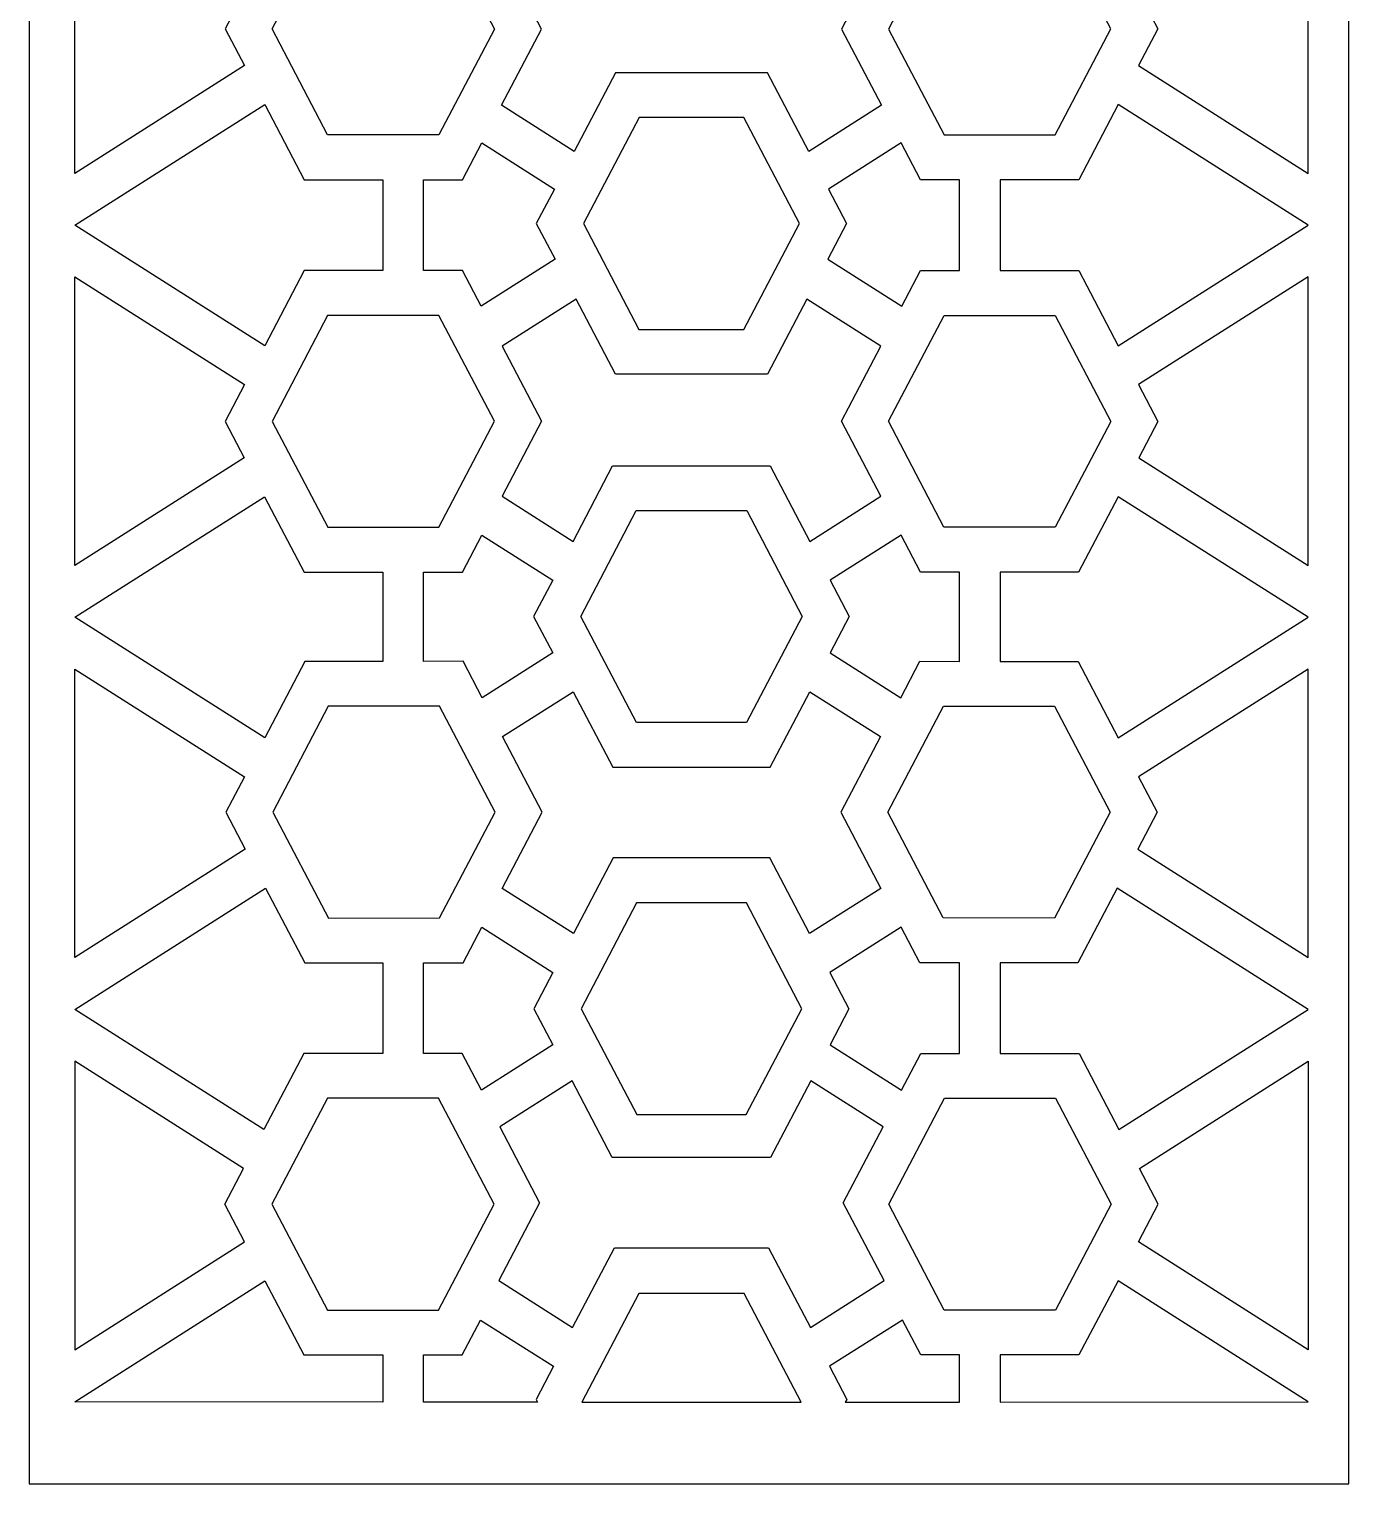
# Model space of a CAD drawing. Header units: centimetres. Extents: x -1.97 to 1.97, y -4.33 to 4.33.
# Drawn here: x -1.966 to 1.966, y -4.331 to 0 of the extents above; entities that cross this region are included whole.
import ezdxf

# ---------------------------------------------------------------- set-up
doc = ezdxf.new("R2010")
doc.units = ezdxf.units.CM
doc.header["$MEASUREMENT"] = 0
doc.layers.add('Layer 1', color=7, linetype='Continuous')

msp = doc.modelspace()

# ---------------------------------------------------------------- linework, layer by layer
at = {"layer": 'Layer 1', "color": 177}
for points, knots in [([(-1.96566, 4.33142), (-1.96566, 4.33142), (1.96565, 4.33143), (1.96565, 4.33143), (1.96565, 4.33143), (1.96565, 4.33143), (1.96565, -4.33143), (1.96565, -4.33143), (1.96565, -4.33143), (1.96565, -4.33143), (-1.96566, -4.33143), (-1.96566, -4.33143), (-1.96566, -4.33143), (-1.96566, -4.33143), (-1.96566, 4.33143), (-1.96566, 4.33143), (-1.96566, 4.33143), (-1.96566, 4.33143), (-1.96566, 4.33142), (-1.96566, 4.33142)], [0, 0, 0, 0, 0.1666667, 0.1666667, 0.1666667, 0.1666667, 0.3333333, 0.3333333, 0.3333333, 0.3333333, 0.5, 0.5, 0.5, 0.5, 0.6666667, 0.6666667, 0.6666667, 0.6666667, 1, 1, 1, 1]), ([(-1.32448, -0.10888), (-1.32448, -0.10888), (-1.38194, 0.00064), (-1.38194, 0.00064), (-1.38194, 0.00064), (-1.38194, 0.00064), (-1.32487, 0.10916), (-1.32487, 0.10916), (-1.32487, 0.10916), (-1.32487, 0.10916), (-1.8296, 0.42954), (-1.8296, 0.42954), (-1.8296, 0.42954), (-1.8296, 0.42954), (-1.8296, -0.42957), (-1.8296, -0.42957), (-1.8296, -0.42957), (-1.8296, -0.42957), (-1.32448, -0.10888), (-1.32448, -0.10888)], [0, 0, 0, 0, 0.1666667, 0.1666667, 0.1666667, 0.1666667, 0.3333333, 0.3333333, 0.3333333, 0.3333333, 0.5, 0.5, 0.5, 0.5, 0.6666667, 0.6666667, 0.6666667, 0.6666667, 1, 1, 1, 1]), ([(1.33917, -0.10888), (1.33917, -0.10888), (1.39661, 0.00064), (1.39661, 0.00064), (1.39661, 0.00064), (1.39661, 0.00064), (1.33955, 0.10916), (1.33955, 0.10916), (1.33955, 0.10916), (1.33955, 0.10916), (1.84425, 0.42954), (1.84425, 0.42954), (1.84425, 0.42954), (1.84425, 0.42954), (1.84425, -0.42957), (1.84425, -0.42957), (1.84425, -0.42957), (1.84425, -0.42957), (1.33917, -0.10888), (1.33917, -0.10888)], [0, 0, 0, 0, 0.1666667, 0.1666667, 0.1666667, 0.1666667, 0.3333333, 0.3333333, 0.3333333, 0.3333333, 0.5, 0.5, 0.5, 0.5, 0.6666667, 0.6666667, 0.6666667, 0.6666667, 1, 1, 1, 1]), ([(0.00735, 0.13267), (0.00735, 0.13267), (-0.22738, 0.13278), (-0.22738, 0.13278), (-0.22738, 0.13278), (-0.22738, 0.13278), (-0.34532, 0.35768), (-0.34532, 0.35768), (-0.34532, 0.35768), (-0.34532, 0.35768), (-0.5564, 0.22366), (-0.5564, 0.22366), (-0.5564, 0.22366), (-0.5564, 0.22366), (-0.43916, 0.00005), (-0.43916, 0.00005), (-0.43916, 0.00005), (-0.43916, 0.00005), (-0.55845, -0.22672), (-0.55845, -0.22672), (-0.55845, -0.22672), (-0.55845, -0.22672), (-0.34197, -0.36415), (-0.34197, -0.36415), (-0.34197, -0.36415), (-0.34197, -0.36415), (-0.21883, -0.1299), (-0.21883, -0.1299), (-0.21883, -0.1299), (-0.21883, -0.1299), (0.00735, -0.13006), (0.00735, -0.13006), (0.00735, -0.13006), (0.00735, -0.13006), (0.23348, -0.1299), (0.23348, -0.1299), (0.23348, -0.1299), (0.23348, -0.1299), (0.35664, -0.36415), (0.35664, -0.36415), (0.35664, -0.36415), (0.35664, -0.36415), (0.57306, -0.22672), (0.57306, -0.22672), (0.57306, -0.22672), (0.57306, -0.22672), (0.45384, 0.00005), (0.45384, 0.00005), (0.45384, 0.00005), (0.45384, 0.00005), (0.5711, 0.22366), (0.5711, 0.22366), (0.5711, 0.22366), (0.5711, 0.22366), (0.35995, 0.35768), (0.35995, 0.35768), (0.35995, 0.35768), (0.35995, 0.35768), (0.24206, 0.13278), (0.24206, 0.13278), (0.24206, 0.13278), (0.24206, 0.13278), (0.00735, 0.13267), (0.00735, 0.13267)], [0, 0, 0, 0, 0.0588235, 0.0588235, 0.0588235, 0.0588235, 0.1176471, 0.1176471, 0.1176471, 0.1176471, 0.1764706, 0.1764706, 0.1764706, 0.1764706, 0.2352941, 0.2352941, 0.2352941, 0.2352941, 0.2941176, 0.2941176, 0.2941176, 0.2941176, 0.3529412, 0.3529412, 0.3529412, 0.3529412, 0.4117647, 0.4117647, 0.4117647, 0.4117647, 0.4705882, 0.4705882, 0.4705882, 0.4705882, 0.5294118, 0.5294118, 0.5294118, 0.5294118, 0.5882353, 0.5882353, 0.5882353, 0.5882353, 0.6470588, 0.6470588, 0.6470588, 0.6470588, 0.7058824, 0.7058824, 0.7058824, 0.7058824, 0.7647059, 0.7647059, 0.7647059, 0.7647059, 0.8235294, 0.8235294, 0.8235294, 0.8235294, 0.8823529, 0.8823529, 0.8823529, 0.8823529, 1, 1, 1, 1]), ([(-0.74511, -0.31512), (-0.74511, -0.31512), (-0.57936, 0.00012), (-0.57936, 0.00012), (-0.57936, 0.00012), (-0.57936, 0.00012), (-0.74482, 0.31559), (-0.74482, 0.31559), (-0.74482, 0.31559), (-0.74482, 0.31559), (-1.076, 0.3158), (-1.076, 0.3158), (-1.076, 0.3158), (-1.076, 0.3158), (-1.24176, 0.00058), (-1.24176, 0.00058), (-1.24176, 0.00058), (-1.24176, 0.00058), (-1.07632, -0.31491), (-1.07632, -0.31491), (-1.07632, -0.31491), (-1.07632, -0.31491), (-0.74511, -0.31512), (-0.74511, -0.31512)], [0, 0, 0, 0, 0.1428571, 0.1428571, 0.1428571, 0.1428571, 0.2857143, 0.2857143, 0.2857143, 0.2857143, 0.4285714, 0.4285714, 0.4285714, 0.4285714, 0.5714286, 0.5714286, 0.5714286, 0.5714286, 0.7142857, 0.7142857, 0.7142857, 0.7142857, 1, 1, 1, 1]), ([(0.75978, -0.31512), (0.75978, -0.31512), (0.59402, 0.00012), (0.59402, 0.00012), (0.59402, 0.00012), (0.59402, 0.00012), (0.75944, 0.31559), (0.75944, 0.31559), (0.75944, 0.31559), (0.75944, 0.31559), (1.09063, 0.3158), (1.09063, 0.3158), (1.09063, 0.3158), (1.09063, 0.3158), (1.25638, 0.00058), (1.25638, 0.00058), (1.25638, 0.00058), (1.25638, 0.00058), (1.09095, -0.31491), (1.09095, -0.31491), (1.09095, -0.31491), (1.09095, -0.31491), (0.75978, -0.31512), (0.75978, -0.31512)], [0, 0, 0, 0, 0.1428571, 0.1428571, 0.1428571, 0.1428571, 0.2857143, 0.2857143, 0.2857143, 0.2857143, 0.4285714, 0.4285714, 0.4285714, 0.4285714, 0.5714286, 0.5714286, 0.5714286, 0.5714286, 0.7142857, 0.7142857, 0.7142857, 0.7142857, 1, 1, 1, 1]), ([(-0.91217, -0.44854), (-0.91217, -0.44854), (-1.14649, -0.44836), (-1.14649, -0.44836), (-1.14649, -0.44836), (-1.14649, -0.44836), (-1.26384, -0.22454), (-1.26384, -0.22454), (-1.26384, -0.22454), (-1.26384, -0.22454), (-1.8296, -0.58372), (-1.8296, -0.58372), (-1.8296, -0.58372), (-1.8296, -0.58372), (-1.26384, -0.94288), (-1.26384, -0.94288), (-1.26384, -0.94288), (-1.26384, -0.94288), (-1.14649, -0.71906), (-1.14649, -0.71906), (-1.14649, -0.71906), (-1.14649, -0.71906), (-0.91217, -0.7189), (-0.91217, -0.7189), (-0.91217, -0.7189), (-0.91217, -0.7189), (-0.91217, -0.44854), (-0.91217, -0.44854), (-0.91217, -0.44854), (-0.91217, -0.44854), (-0.91217, -0.44854), (-0.91217, -0.44854)], [0, 0, 0, 0, 0.1111111, 0.1111111, 0.1111111, 0.1111111, 0.2222222, 0.2222222, 0.2222222, 0.2222222, 0.3333333, 0.3333333, 0.3333333, 0.3333333, 0.4444444, 0.4444444, 0.4444444, 0.4444444, 0.5555556, 0.5555556, 0.5555556, 0.5555556, 0.6666667, 0.6666667, 0.6666667, 0.6666667, 0.7777778, 0.7777778, 0.7777778, 0.7777778, 1, 1, 1, 1]), ([(0.92682, -0.44854), (0.92682, -0.44854), (1.16117, -0.44836), (1.16117, -0.44836), (1.16117, -0.44836), (1.16117, -0.44836), (1.27848, -0.22454), (1.27848, -0.22454), (1.27848, -0.22454), (1.27848, -0.22454), (1.84425, -0.58372), (1.84425, -0.58372), (1.84425, -0.58372), (1.84425, -0.58372), (1.27848, -0.94288), (1.27848, -0.94288), (1.27848, -0.94288), (1.27848, -0.94288), (1.16117, -0.71906), (1.16117, -0.71906), (1.16117, -0.71906), (1.16117, -0.71906), (0.92682, -0.7189), (0.92682, -0.7189), (0.92682, -0.7189), (0.92682, -0.7189), (0.92682, -0.44854), (0.92682, -0.44854), (0.92682, -0.44854), (0.92682, -0.44854), (0.92682, -0.44854), (0.92682, -0.44854)], [0, 0, 0, 0, 0.1111111, 0.1111111, 0.1111111, 0.1111111, 0.2222222, 0.2222222, 0.2222222, 0.2222222, 0.3333333, 0.3333333, 0.3333333, 0.3333333, 0.4444444, 0.4444444, 0.4444444, 0.4444444, 0.5555556, 0.5555556, 0.5555556, 0.5555556, 0.6666667, 0.6666667, 0.6666667, 0.6666667, 0.7777778, 0.7777778, 0.7777778, 0.7777778, 1, 1, 1, 1]), ([(0.00738, -0.89425), (0.00738, -0.89425), (-0.14915, -0.89417), (-0.14915, -0.89417), (-0.14915, -0.89417), (-0.14915, -0.89417), (-0.3146, -0.5787), (-0.3146, -0.5787), (-0.3146, -0.5787), (-0.3146, -0.5787), (-0.14884, -0.26342), (-0.14884, -0.26342), (-0.14884, -0.26342), (-0.14884, -0.26342), (0.00735, -0.26355), (0.00735, -0.26355), (0.00735, -0.26355), (0.00735, -0.26355), (0.16348, -0.26342), (0.16348, -0.26342), (0.16348, -0.26342), (0.16348, -0.26342), (0.32921, -0.5787), (0.32921, -0.5787), (0.32921, -0.5787), (0.32921, -0.5787), (0.16379, -0.89418), (0.16379, -0.89418), (0.16379, -0.89418), (0.16379, -0.89418), (0.00726, -0.89425), (0.00726, -0.89425), (0.00726, -0.89425), (0.00726, -0.89425), (0.00738, -0.89425), (0.00738, -0.89425)], [0, 0, 0, 0, 0.1, 0.1, 0.1, 0.1, 0.2, 0.2, 0.2, 0.2, 0.3, 0.3, 0.3, 0.3, 0.4, 0.4, 0.4, 0.4, 0.5, 0.5, 0.5, 0.5, 0.6, 0.6, 0.6, 0.6, 0.7, 0.7, 0.7, 0.7, 0.8, 0.8, 0.8, 0.8, 1, 1, 1, 1]), ([(-0.39885, -0.68524), (-0.39885, -0.68524), (-0.45479, -0.5786), (-0.45479, -0.5786), (-0.45479, -0.5786), (-0.45479, -0.5786), (-0.40105, -0.4764), (-0.40105, -0.4764), (-0.40105, -0.4764), (-0.40105, -0.4764), (-0.61748, -0.33905), (-0.61748, -0.33905), (-0.61748, -0.33905), (-0.61748, -0.33905), (-0.67513, -0.44869), (-0.67513, -0.44869), (-0.67513, -0.44869), (-0.67513, -0.44869), (-0.79072, -0.44857), (-0.79072, -0.44857), (-0.79072, -0.44857), (-0.79072, -0.44857), (-0.79072, -0.71883), (-0.79072, -0.71883), (-0.79072, -0.71883), (-0.79072, -0.71883), (-0.67513, -0.71873), (-0.67513, -0.71873), (-0.67513, -0.71873), (-0.67513, -0.71873), (-0.61922, -0.82511), (-0.61922, -0.82511), (-0.61922, -0.82511), (-0.61922, -0.82511), (-0.39884, -0.68523), (-0.39884, -0.68523), (-0.39884, -0.68523), (-0.39884, -0.68523), (-0.39885, -0.68524), (-0.39885, -0.68524)], [0, 0, 0, 0, 0.0909091, 0.0909091, 0.0909091, 0.0909091, 0.1818182, 0.1818182, 0.1818182, 0.1818182, 0.2727273, 0.2727273, 0.2727273, 0.2727273, 0.3636364, 0.3636364, 0.3636364, 0.3636364, 0.4545455, 0.4545455, 0.4545455, 0.4545455, 0.5454545, 0.5454545, 0.5454545, 0.5454545, 0.6363636, 0.6363636, 0.6363636, 0.6363636, 0.7272727, 0.7272727, 0.7272727, 0.7272727, 0.8181818, 0.8181818, 0.8181818, 0.8181818, 1, 1, 1, 1]), ([(0.41353, -0.68524), (0.41353, -0.68524), (0.46944, -0.5786), (0.46944, -0.5786), (0.46944, -0.5786), (0.46944, -0.5786), (0.41567, -0.4764), (0.41567, -0.4764), (0.41567, -0.4764), (0.41567, -0.4764), (0.63213, -0.33905), (0.63213, -0.33905), (0.63213, -0.33905), (0.63213, -0.33905), (0.68975, -0.44869), (0.68975, -0.44869), (0.68975, -0.44869), (0.68975, -0.44869), (0.8054, -0.44857), (0.8054, -0.44857), (0.8054, -0.44857), (0.8054, -0.44857), (0.8054, -0.71883), (0.8054, -0.71883), (0.8054, -0.71883), (0.8054, -0.71883), (0.68975, -0.71873), (0.68975, -0.71873), (0.68975, -0.71873), (0.68975, -0.71873), (0.63386, -0.82511), (0.63386, -0.82511), (0.63386, -0.82511), (0.63386, -0.82511), (0.41353, -0.68523), (0.41353, -0.68523), (0.41353, -0.68523), (0.41353, -0.68523), (0.41353, -0.68524), (0.41353, -0.68524)], [0, 0, 0, 0, 0.0909091, 0.0909091, 0.0909091, 0.0909091, 0.1818182, 0.1818182, 0.1818182, 0.1818182, 0.2727273, 0.2727273, 0.2727273, 0.2727273, 0.3636364, 0.3636364, 0.3636364, 0.3636364, 0.4545455, 0.4545455, 0.4545455, 0.4545455, 0.5454545, 0.5454545, 0.5454545, 0.5454545, 0.6363636, 0.6363636, 0.6363636, 0.6363636, 0.7272727, 0.7272727, 0.7272727, 0.7272727, 0.8181818, 0.8181818, 0.8181818, 0.8181818, 1, 1, 1, 1]), ([(-1.8296, -1.59698), (-1.8296, -1.59698), (-1.32486, -1.2766), (-1.32486, -1.2766), (-1.32486, -1.2766), (-1.32486, -1.2766), (-1.38194, -1.16808), (-1.38194, -1.16808), (-1.38194, -1.16808), (-1.38194, -1.16808), (-1.32448, -1.05854), (-1.32448, -1.05854), (-1.32448, -1.05854), (-1.32448, -1.05854), (-1.8296, -0.73785), (-1.8296, -0.73785), (-1.8296, -0.73785), (-1.8296, -0.73785), (-1.8296, -1.59698), (-1.8296, -1.59698)], [0, 0, 0, 0, 0.1666667, 0.1666667, 0.1666667, 0.1666667, 0.3333333, 0.3333333, 0.3333333, 0.3333333, 0.5, 0.5, 0.5, 0.5, 0.6666667, 0.6666667, 0.6666667, 0.6666667, 1, 1, 1, 1]), ([(1.84425, -1.59698), (1.84425, -1.59698), (1.33955, -1.2766), (1.33955, -1.2766), (1.33955, -1.2766), (1.33955, -1.2766), (1.39661, -1.16808), (1.39661, -1.16808), (1.39661, -1.16808), (1.39661, -1.16808), (1.33917, -1.05854), (1.33917, -1.05854), (1.33917, -1.05854), (1.33917, -1.05854), (1.84425, -0.73785), (1.84425, -0.73785), (1.84425, -0.73785), (1.84425, -0.73785), (1.84425, -1.59698), (1.84425, -1.59698)], [0, 0, 0, 0, 0.1666667, 0.1666667, 0.1666667, 0.1666667, 0.3333333, 0.3333333, 0.3333333, 0.3333333, 0.5, 0.5, 0.5, 0.5, 0.6666667, 0.6666667, 0.6666667, 0.6666667, 1, 1, 1, 1]), ([(0.00735, -1.02775), (0.00735, -1.02775), (0.23401, -1.02764), (0.23401, -1.02764), (0.23401, -1.02764), (0.23401, -1.02764), (0.35112, -0.80417), (0.35112, -0.80417), (0.35112, -0.80417), (0.35112, -0.80417), (0.57133, -0.94394), (0.57133, -0.94394), (0.57133, -0.94394), (0.57133, -0.94394), (0.45384, -1.16748), (0.45384, -1.16748), (0.45384, -1.16748), (0.45384, -1.16748), (0.5711, -1.39107), (0.5711, -1.39107), (0.5711, -1.39107), (0.5711, -1.39107), (0.35995, -1.5251), (0.35995, -1.5251), (0.35995, -1.5251), (0.35995, -1.5251), (0.24206, -1.30019), (0.24206, -1.30019), (0.24206, -1.30019), (0.24206, -1.30019), (0.00735, -1.30005), (0.00735, -1.30005), (0.00735, -1.30005), (0.00735, -1.30005), (-0.22738, -1.30019), (-0.22738, -1.30019), (-0.22738, -1.30019), (-0.22738, -1.30019), (-0.34532, -1.5251), (-0.34532, -1.5251), (-0.34532, -1.5251), (-0.34532, -1.5251), (-0.5564, -1.39107), (-0.5564, -1.39107), (-0.5564, -1.39107), (-0.5564, -1.39107), (-0.43916, -1.16748), (-0.43916, -1.16748), (-0.43916, -1.16748), (-0.43916, -1.16748), (-0.55671, -0.94394), (-0.55671, -0.94394), (-0.55671, -0.94394), (-0.55671, -0.94394), (-0.33648, -0.80417), (-0.33648, -0.80417), (-0.33648, -0.80417), (-0.33648, -0.80417), (-0.21933, -1.02764), (-0.21933, -1.02764), (-0.21933, -1.02764), (-0.21933, -1.02764), (0.00735, -1.02774), (0.00735, -1.02774), (0.00735, -1.02774), (0.00735, -1.02774), (0.00735, -1.02775), (0.00735, -1.02775)], [0, 0, 0, 0, 0.0555556, 0.0555556, 0.0555556, 0.0555556, 0.1111111, 0.1111111, 0.1111111, 0.1111111, 0.1666667, 0.1666667, 0.1666667, 0.1666667, 0.2222222, 0.2222222, 0.2222222, 0.2222222, 0.2777778, 0.2777778, 0.2777778, 0.2777778, 0.3333333, 0.3333333, 0.3333333, 0.3333333, 0.3888889, 0.3888889, 0.3888889, 0.3888889, 0.4444444, 0.4444444, 0.4444444, 0.4444444, 0.5, 0.5, 0.5, 0.5, 0.5555556, 0.5555556, 0.5555556, 0.5555556, 0.6111111, 0.6111111, 0.6111111, 0.6111111, 0.6666667, 0.6666667, 0.6666667, 0.6666667, 0.7222222, 0.7222222, 0.7222222, 0.7222222, 0.7777778, 0.7777778, 0.7777778, 0.7777778, 0.8333333, 0.8333333, 0.8333333, 0.8333333, 0.8888889, 0.8888889, 0.8888889, 0.8888889, 1, 1, 1, 1]), ([(-0.74511, -0.85231), (-0.74511, -0.85231), (-0.57936, -1.16753), (-0.57936, -1.16753), (-0.57936, -1.16753), (-0.57936, -1.16753), (-0.74482, -1.48303), (-0.74482, -1.48303), (-0.74482, -1.48303), (-0.74482, -1.48303), (-1.076, -1.48324), (-1.076, -1.48324), (-1.076, -1.48324), (-1.076, -1.48324), (-1.24176, -1.16795), (-1.24176, -1.16795), (-1.24176, -1.16795), (-1.24176, -1.16795), (-1.07632, -0.85252), (-1.07632, -0.85252), (-1.07632, -0.85252), (-1.07632, -0.85252), (-0.74511, -0.85231), (-0.74511, -0.85231)], [0, 0, 0, 0, 0.1428571, 0.1428571, 0.1428571, 0.1428571, 0.2857143, 0.2857143, 0.2857143, 0.2857143, 0.4285714, 0.4285714, 0.4285714, 0.4285714, 0.5714286, 0.5714286, 0.5714286, 0.5714286, 0.7142857, 0.7142857, 0.7142857, 0.7142857, 1, 1, 1, 1]), ([(0.75978, -0.85231), (0.75978, -0.85231), (0.59402, -1.16753), (0.59402, -1.16753), (0.59402, -1.16753), (0.59402, -1.16753), (0.75944, -1.48303), (0.75944, -1.48303), (0.75944, -1.48303), (0.75944, -1.48303), (1.09063, -1.48324), (1.09063, -1.48324), (1.09063, -1.48324), (1.09063, -1.48324), (1.25638, -1.16795), (1.25638, -1.16795), (1.25638, -1.16795), (1.25638, -1.16795), (1.09095, -0.85252), (1.09095, -0.85252), (1.09095, -0.85252), (1.09095, -0.85252), (0.75978, -0.85231), (0.75978, -0.85231)], [0, 0, 0, 0, 0.1428571, 0.1428571, 0.1428571, 0.1428571, 0.2857143, 0.2857143, 0.2857143, 0.2857143, 0.4285714, 0.4285714, 0.4285714, 0.4285714, 0.5714286, 0.5714286, 0.5714286, 0.5714286, 0.7142857, 0.7142857, 0.7142857, 0.7142857, 1, 1, 1, 1]), ([(-1.26389, -2.11027), (-1.26389, -2.11027), (-1.14449, -1.88259), (-1.14449, -1.88259), (-1.14449, -1.88259), (-1.14449, -1.88259), (-0.91217, -1.88242), (-0.91217, -1.88242), (-0.91217, -1.88242), (-0.91217, -1.88242), (-0.91217, -1.61665), (-0.91217, -1.61665), (-0.91217, -1.61665), (-0.91217, -1.61665), (-1.14599, -1.61678), (-1.14599, -1.61678), (-1.14599, -1.61678), (-1.14599, -1.61678), (-1.26412, -1.39214), (-1.26412, -1.39214), (-1.26412, -1.39214), (-1.26412, -1.39214), (-1.8296, -1.75111), (-1.8296, -1.75111), (-1.8296, -1.75111), (-1.8296, -1.75111), (-1.26389, -2.11027), (-1.26389, -2.11027)], [0, 0, 0, 0, 0.125, 0.125, 0.125, 0.125, 0.25, 0.25, 0.25, 0.25, 0.375, 0.375, 0.375, 0.375, 0.5, 0.5, 0.5, 0.5, 0.625, 0.625, 0.625, 0.625, 0.75, 0.75, 0.75, 0.75, 1, 1, 1, 1]), ([(1.27852, -2.11027), (1.27852, -2.11027), (1.15913, -1.88259), (1.15913, -1.88259), (1.15913, -1.88259), (1.15913, -1.88259), (0.92682, -1.88242), (0.92682, -1.88242), (0.92682, -1.88242), (0.92682, -1.88242), (0.92682, -1.61665), (0.92682, -1.61665), (0.92682, -1.61665), (0.92682, -1.61665), (1.16064, -1.61678), (1.16064, -1.61678), (1.16064, -1.61678), (1.16064, -1.61678), (1.27879, -1.39214), (1.27879, -1.39214), (1.27879, -1.39214), (1.27879, -1.39214), (1.84425, -1.75111), (1.84425, -1.75111), (1.84425, -1.75111), (1.84425, -1.75111), (1.27852, -2.11027), (1.27852, -2.11027)], [0, 0, 0, 0, 0.125, 0.125, 0.125, 0.125, 0.25, 0.25, 0.25, 0.25, 0.375, 0.375, 0.375, 0.375, 0.5, 0.5, 0.5, 0.5, 0.625, 0.625, 0.625, 0.625, 0.75, 0.75, 0.75, 0.75, 1, 1, 1, 1]), ([(0.00738, -1.43359), (0.00738, -1.43359), (-0.15725, -1.43363), (-0.15725, -1.43363), (-0.15725, -1.43363), (-0.15725, -1.43363), (-0.32264, -1.74915), (-0.32264, -1.74915), (-0.32264, -1.74915), (-0.32264, -1.74915), (-0.15688, -2.06438), (-0.15688, -2.06438), (-0.15688, -2.06438), (-0.15688, -2.06438), (0.00735, -2.0643), (0.00735, -2.0643), (0.00735, -2.0643), (0.00735, -2.0643), (0.17157, -2.06438), (0.17157, -2.06438), (0.17157, -2.06438), (0.17157, -2.06438), (0.33732, -1.74915), (0.33732, -1.74915), (0.33732, -1.74915), (0.33732, -1.74915), (0.1719, -1.43363), (0.1719, -1.43363), (0.1719, -1.43363), (0.1719, -1.43363), (0.00726, -1.43359), (0.00726, -1.43359), (0.00726, -1.43359), (0.00726, -1.43359), (0.00738, -1.43359), (0.00738, -1.43359)], [0, 0, 0, 0, 0.1, 0.1, 0.1, 0.1, 0.2, 0.2, 0.2, 0.2, 0.3, 0.3, 0.3, 0.3, 0.4, 0.4, 0.4, 0.4, 0.5, 0.5, 0.5, 0.5, 0.6, 0.6, 0.6, 0.6, 0.7, 0.7, 0.7, 0.7, 0.8, 0.8, 0.8, 0.8, 1, 1, 1, 1]), ([(-0.40609, -1.85725), (-0.40609, -1.85725), (-0.46283, -1.74921), (-0.46283, -1.74921), (-0.46283, -1.74921), (-0.46283, -1.74921), (-0.40593, -1.64075), (-0.40593, -1.64075), (-0.40593, -1.64075), (-0.40593, -1.64075), (-0.6171, -1.50672), (-0.6171, -1.50672), (-0.6171, -1.50672), (-0.6171, -1.50672), (-0.67461, -1.61649), (-0.67461, -1.61649), (-0.67461, -1.61649), (-0.67461, -1.61649), (-0.79072, -1.61653), (-0.79072, -1.61653), (-0.79072, -1.61653), (-0.79072, -1.61653), (-0.79072, -1.8824), (-0.79072, -1.8824), (-0.79072, -1.8824), (-0.79072, -1.8824), (-0.6731, -1.88229), (-0.6731, -1.88229), (-0.6731, -1.88229), (-0.6731, -1.88229), (-0.61617, -1.99058), (-0.61617, -1.99058), (-0.61617, -1.99058), (-0.61617, -1.99058), (-0.40609, -1.85725), (-0.40609, -1.85725)], [0, 0, 0, 0, 0.1, 0.1, 0.1, 0.1, 0.2, 0.2, 0.2, 0.2, 0.3, 0.3, 0.3, 0.3, 0.4, 0.4, 0.4, 0.4, 0.5, 0.5, 0.5, 0.5, 0.6, 0.6, 0.6, 0.6, 0.7, 0.7, 0.7, 0.7, 0.8, 0.8, 0.8, 0.8, 1, 1, 1, 1]), ([(0.42072, -1.85725), (0.42072, -1.85725), (0.47752, -1.74921), (0.47752, -1.74921), (0.47752, -1.74921), (0.47752, -1.74921), (0.42061, -1.64075), (0.42061, -1.64075), (0.42061, -1.64075), (0.42061, -1.64075), (0.63173, -1.50672), (0.63173, -1.50672), (0.63173, -1.50672), (0.63173, -1.50672), (0.6893, -1.61649), (0.6893, -1.61649), (0.6893, -1.61649), (0.6893, -1.61649), (0.8054, -1.61653), (0.8054, -1.61653), (0.8054, -1.61653), (0.8054, -1.61653), (0.8054, -1.8824), (0.8054, -1.8824), (0.8054, -1.8824), (0.8054, -1.8824), (0.68778, -1.88229), (0.68778, -1.88229), (0.68778, -1.88229), (0.68778, -1.88229), (0.63085, -1.99058), (0.63085, -1.99058), (0.63085, -1.99058), (0.63085, -1.99058), (0.42072, -1.85725), (0.42072, -1.85725)], [0, 0, 0, 0, 0.1, 0.1, 0.1, 0.1, 0.2, 0.2, 0.2, 0.2, 0.3, 0.3, 0.3, 0.3, 0.4, 0.4, 0.4, 0.4, 0.5, 0.5, 0.5, 0.5, 0.6, 0.6, 0.6, 0.6, 0.7, 0.7, 0.7, 0.7, 0.8, 0.8, 0.8, 0.8, 1, 1, 1, 1]), ([(-1.8296, -1.90531), (-1.8296, -1.90531), (-1.8296, -2.7644), (-1.8296, -2.7644), (-1.8296, -2.7644), (-1.8296, -2.7644), (-1.32183, -2.44207), (-1.32183, -2.44207), (-1.32183, -2.44207), (-1.32183, -2.44207), (-1.37992, -2.3316), (-1.37992, -2.3316), (-1.37992, -2.3316), (-1.37992, -2.3316), (-1.3245, -2.22594), (-1.3245, -2.22594), (-1.3245, -2.22594), (-1.3245, -2.22594), (-1.8296, -1.90531), (-1.8296, -1.90531)], [0, 0, 0, 0, 0.1666667, 0.1666667, 0.1666667, 0.1666667, 0.3333333, 0.3333333, 0.3333333, 0.3333333, 0.5, 0.5, 0.5, 0.5, 0.6666667, 0.6666667, 0.6666667, 0.6666667, 1, 1, 1, 1]), ([(1.84425, -1.90531), (1.84425, -1.90531), (1.84425, -2.7644), (1.84425, -2.7644), (1.84425, -2.7644), (1.84425, -2.7644), (1.3365, -2.44207), (1.3365, -2.44207), (1.3365, -2.44207), (1.3365, -2.44207), (1.39457, -2.3316), (1.39457, -2.3316), (1.39457, -2.3316), (1.39457, -2.3316), (1.33918, -2.22594), (1.33918, -2.22594), (1.33918, -2.22594), (1.33918, -2.22594), (1.84425, -1.90531), (1.84425, -1.90531)], [0, 0, 0, 0, 0.1666667, 0.1666667, 0.1666667, 0.1666667, 0.3333333, 0.3333333, 0.3333333, 0.3333333, 0.5, 0.5, 0.5, 0.5, 0.6666667, 0.6666667, 0.6666667, 0.6666667, 1, 1, 1, 1]), ([(0.00735, -2.46768), (0.00735, -2.46768), (0.24103, -2.46779), (0.24103, -2.46779), (0.24103, -2.46779), (0.24103, -2.46779), (0.35911, -2.69306), (0.35911, -2.69306), (0.35911, -2.69306), (0.35911, -2.69306), (0.5711, -2.55848), (0.5711, -2.55848), (0.5711, -2.55848), (0.5711, -2.55848), (0.45187, -2.331), (0.45187, -2.331), (0.45187, -2.331), (0.45187, -2.331), (0.57006, -2.1062), (0.57006, -2.1062), (0.57006, -2.1062), (0.57006, -2.1062), (0.35992, -1.97279), (0.35992, -1.97279), (0.35992, -1.97279), (0.35992, -1.97279), (0.24157, -2.19794), (0.24157, -2.19794), (0.24157, -2.19794), (0.24157, -2.19794), (0.00735, -2.19777), (0.00735, -2.19777), (0.00735, -2.19777), (0.00735, -2.19777), (-0.22694, -2.19794), (-0.22694, -2.19794), (-0.22694, -2.19794), (-0.22694, -2.19794), (-0.3453, -1.97279), (-0.3453, -1.97279), (-0.3453, -1.97279), (-0.3453, -1.97279), (-0.55542, -2.1062), (-0.55542, -2.1062), (-0.55542, -2.1062), (-0.55542, -2.1062), (-0.43721, -2.331), (-0.43721, -2.331), (-0.43721, -2.331), (-0.43721, -2.331), (-0.55643, -2.55848), (-0.55643, -2.55848), (-0.55643, -2.55848), (-0.55643, -2.55848), (-0.34444, -2.69306), (-0.34444, -2.69306), (-0.34444, -2.69306), (-0.34444, -2.69306), (-0.22638, -2.46779), (-0.22638, -2.46779), (-0.22638, -2.46779), (-0.22638, -2.46779), (0.00735, -2.46768), (0.00735, -2.46768)], [0, 0, 0, 0, 0.0588235, 0.0588235, 0.0588235, 0.0588235, 0.1176471, 0.1176471, 0.1176471, 0.1176471, 0.1764706, 0.1764706, 0.1764706, 0.1764706, 0.2352941, 0.2352941, 0.2352941, 0.2352941, 0.2941176, 0.2941176, 0.2941176, 0.2941176, 0.3529412, 0.3529412, 0.3529412, 0.3529412, 0.4117647, 0.4117647, 0.4117647, 0.4117647, 0.4705882, 0.4705882, 0.4705882, 0.4705882, 0.5294118, 0.5294118, 0.5294118, 0.5294118, 0.5882353, 0.5882353, 0.5882353, 0.5882353, 0.6470588, 0.6470588, 0.6470588, 0.6470588, 0.7058824, 0.7058824, 0.7058824, 0.7058824, 0.7647059, 0.7647059, 0.7647059, 0.7647059, 0.8235294, 0.8235294, 0.8235294, 0.8235294, 0.8823529, 0.8823529, 0.8823529, 0.8823529, 1, 1, 1, 1]), ([(-0.74315, -2.01583), (-0.74315, -2.01583), (-0.5774, -2.3311), (-0.5774, -2.3311), (-0.5774, -2.3311), (-0.5774, -2.3311), (-0.74279, -2.64654), (-0.74279, -2.64654), (-0.74279, -2.64654), (-0.74279, -2.64654), (-1.07396, -2.64677), (-1.07396, -2.64677), (-1.07396, -2.64677), (-1.07396, -2.64677), (-1.23973, -2.33155), (-1.23973, -2.33155), (-1.23973, -2.33155), (-1.23973, -2.33155), (-1.07431, -2.01604), (-1.07431, -2.01604), (-1.07431, -2.01604), (-1.07431, -2.01604), (-0.74315, -2.01583), (-0.74315, -2.01583)], [0, 0, 0, 0, 0.1428571, 0.1428571, 0.1428571, 0.1428571, 0.2857143, 0.2857143, 0.2857143, 0.2857143, 0.4285714, 0.4285714, 0.4285714, 0.4285714, 0.5714286, 0.5714286, 0.5714286, 0.5714286, 0.7142857, 0.7142857, 0.7142857, 0.7142857, 1, 1, 1, 1]), ([(0.75782, -2.01583), (0.75782, -2.01583), (0.59206, -2.33111), (0.59206, -2.33111), (0.59206, -2.33111), (0.59206, -2.33111), (0.75747, -2.64654), (0.75747, -2.64654), (0.75747, -2.64654), (0.75747, -2.64654), (1.08862, -2.64677), (1.08862, -2.64677), (1.08862, -2.64677), (1.08862, -2.64677), (1.25439, -2.33155), (1.25439, -2.33155), (1.25439, -2.33155), (1.25439, -2.33155), (1.08899, -2.01604), (1.08899, -2.01604), (1.08899, -2.01604), (1.08899, -2.01604), (0.75782, -2.01583), (0.75782, -2.01583), (0.75782, -2.01583), (0.75782, -2.01583), (0.75782, -2.01583), (0.75782, -2.01583)], [0, 0, 0, 0, 0.125, 0.125, 0.125, 0.125, 0.25, 0.25, 0.25, 0.25, 0.375, 0.375, 0.375, 0.375, 0.5, 0.5, 0.5, 0.5, 0.625, 0.625, 0.625, 0.625, 0.75, 0.75, 0.75, 0.75, 1, 1, 1, 1]), ([(-0.91217, -2.78017), (-0.91217, -2.78017), (-1.14401, -2.78035), (-1.14401, -2.78035), (-1.14401, -2.78035), (-1.14401, -2.78035), (-1.26107, -2.55769), (-1.26107, -2.55769), (-1.26107, -2.55769), (-1.26107, -2.55769), (-1.8296, -2.9186), (-1.8296, -2.9186), (-1.8296, -2.9186), (-1.8296, -2.9186), (-1.26607, -3.27627), (-1.26607, -3.27627), (-1.26607, -3.27627), (-1.26607, -3.27627), (-1.14738, -3.0499), (-1.14738, -3.0499), (-1.14738, -3.0499), (-1.14738, -3.0499), (-0.91217, -3.04974), (-0.91217, -3.04974), (-0.91217, -3.04974), (-0.91217, -3.04974), (-0.91217, -2.78017), (-0.91217, -2.78017)], [0, 0, 0, 0, 0.125, 0.125, 0.125, 0.125, 0.25, 0.25, 0.25, 0.25, 0.375, 0.375, 0.375, 0.375, 0.5, 0.5, 0.5, 0.5, 0.625, 0.625, 0.625, 0.625, 0.75, 0.75, 0.75, 0.75, 1, 1, 1, 1]), ([(0.92682, -2.78017), (0.92682, -2.78017), (1.15868, -2.78035), (1.15868, -2.78035), (1.15868, -2.78035), (1.15868, -2.78035), (1.27576, -2.55769), (1.27576, -2.55769), (1.27576, -2.55769), (1.27576, -2.55769), (1.84425, -2.9186), (1.84425, -2.9186), (1.84425, -2.9186), (1.84425, -2.9186), (1.28074, -3.27628), (1.28074, -3.27628), (1.28074, -3.27628), (1.28074, -3.27628), (1.162, -3.0499), (1.162, -3.0499), (1.162, -3.0499), (1.162, -3.0499), (0.92682, -3.04974), (0.92682, -3.04974), (0.92682, -3.04974), (0.92682, -3.04974), (0.92682, -2.78017), (0.92682, -2.78017)], [0, 0, 0, 0, 0.125, 0.125, 0.125, 0.125, 0.25, 0.25, 0.25, 0.25, 0.375, 0.375, 0.375, 0.375, 0.5, 0.5, 0.5, 0.5, 0.625, 0.625, 0.625, 0.625, 0.75, 0.75, 0.75, 0.75, 1, 1, 1, 1]), ([(0.00726, -2.60115), (0.00726, -2.60115), (0.17083, -2.60129), (0.17083, -2.60129), (0.17083, -2.60129), (0.17083, -2.60129), (0.33624, -2.91671), (0.33624, -2.91671), (0.33624, -2.91671), (0.33624, -2.91671), (0.17049, -3.23201), (0.17049, -3.23201), (0.17049, -3.23201), (0.17049, -3.23201), (0.00735, -3.23186), (0.00735, -3.23186), (0.00735, -3.23186), (0.00735, -3.23186), (-0.15587, -3.23201), (-0.15587, -3.23201), (-0.15587, -3.23201), (-0.15587, -3.23201), (-0.32161, -2.91671), (-0.32161, -2.91671), (-0.32161, -2.91671), (-0.32161, -2.91671), (-0.15616, -2.60128), (-0.15616, -2.60128), (-0.15616, -2.60128), (-0.15616, -2.60128), (0.00738, -2.60115), (0.00738, -2.60115), (0.00738, -2.60115), (0.00738, -2.60115), (0.00726, -2.60115), (0.00726, -2.60115)], [0, 0, 0, 0, 0.1, 0.1, 0.1, 0.1, 0.2, 0.2, 0.2, 0.2, 0.3, 0.3, 0.3, 0.3, 0.4, 0.4, 0.4, 0.4, 0.5, 0.5, 0.5, 0.5, 0.6, 0.6, 0.6, 0.6, 0.7, 0.7, 0.7, 0.7, 0.8, 0.8, 0.8, 0.8, 1, 1, 1, 1]), ([(-0.40513, -2.80872), (-0.40513, -2.80872), (-0.61712, -2.67415), (-0.61712, -2.67415), (-0.61712, -2.67415), (-0.61712, -2.67415), (-0.67266, -2.78001), (-0.67266, -2.78001), (-0.67266, -2.78001), (-0.67266, -2.78001), (-0.79072, -2.78012), (-0.79072, -2.78012), (-0.79072, -2.78012), (-0.79072, -2.78012), (-0.79072, -3.04963), (-0.79072, -3.04963), (-0.79072, -3.04963), (-0.79072, -3.04963), (-0.67597, -3.04956), (-0.67597, -3.04956), (-0.67597, -3.04956), (-0.67597, -3.04956), (-0.61826, -3.1594), (-0.61826, -3.1594), (-0.61826, -3.1594), (-0.61826, -3.1594), (-0.40534, -3.02423), (-0.40534, -3.02423), (-0.40534, -3.02423), (-0.40534, -3.02423), (-0.46184, -2.91684), (-0.46184, -2.91684), (-0.46184, -2.91684), (-0.46184, -2.91684), (-0.40514, -2.80872), (-0.40514, -2.80872), (-0.40514, -2.80872), (-0.40514, -2.80872), (-0.40513, -2.80872), (-0.40513, -2.80872)], [0, 0, 0, 0, 0.0909091, 0.0909091, 0.0909091, 0.0909091, 0.1818182, 0.1818182, 0.1818182, 0.1818182, 0.2727273, 0.2727273, 0.2727273, 0.2727273, 0.3636364, 0.3636364, 0.3636364, 0.3636364, 0.4545455, 0.4545455, 0.4545455, 0.4545455, 0.5454545, 0.5454545, 0.5454545, 0.5454545, 0.6363636, 0.6363636, 0.6363636, 0.6363636, 0.7272727, 0.7272727, 0.7272727, 0.7272727, 0.8181818, 0.8181818, 0.8181818, 0.8181818, 1, 1, 1, 1]), ([(0.41978, -2.80872), (0.41978, -2.80872), (0.63178, -2.67415), (0.63178, -2.67415), (0.63178, -2.67415), (0.63178, -2.67415), (0.68728, -2.78001), (0.68728, -2.78001), (0.68728, -2.78001), (0.68728, -2.78001), (0.8054, -2.78012), (0.8054, -2.78012), (0.8054, -2.78012), (0.8054, -2.78012), (0.8054, -3.04963), (0.8054, -3.04963), (0.8054, -3.04963), (0.8054, -3.04963), (0.69064, -3.04956), (0.69064, -3.04956), (0.69064, -3.04956), (0.69064, -3.04956), (0.63293, -3.1594), (0.63293, -3.1594), (0.63293, -3.1594), (0.63293, -3.1594), (0.42001, -3.02423), (0.42001, -3.02423), (0.42001, -3.02423), (0.42001, -3.02423), (0.47644, -2.91684), (0.47644, -2.91684), (0.47644, -2.91684), (0.47644, -2.91684), (0.41978, -2.80872), (0.41978, -2.80872)], [0, 0, 0, 0, 0.1, 0.1, 0.1, 0.1, 0.2, 0.2, 0.2, 0.2, 0.3, 0.3, 0.3, 0.3, 0.4, 0.4, 0.4, 0.4, 0.5, 0.5, 0.5, 0.5, 0.6, 0.6, 0.6, 0.6, 0.7, 0.7, 0.7, 0.7, 0.8, 0.8, 0.8, 0.8, 1, 1, 1, 1]), ([(-1.8296, -3.93188), (-1.8296, -3.93188), (-1.8296, -3.07274), (-1.8296, -3.07274), (-1.8296, -3.07274), (-1.8296, -3.07274), (-1.32676, -3.39195), (-1.32676, -3.39195), (-1.32676, -3.39195), (-1.32676, -3.39195), (-1.38281, -3.49892), (-1.38281, -3.49892), (-1.38281, -3.49892), (-1.38281, -3.49892), (-1.32393, -3.61086), (-1.32393, -3.61086), (-1.32393, -3.61086), (-1.32393, -3.61086), (-1.8296, -3.93188), (-1.8296, -3.93188)], [0, 0, 0, 0, 0.1666667, 0.1666667, 0.1666667, 0.1666667, 0.3333333, 0.3333333, 0.3333333, 0.3333333, 0.5, 0.5, 0.5, 0.5, 0.6666667, 0.6666667, 0.6666667, 0.6666667, 1, 1, 1, 1]), ([(1.84425, -3.93188), (1.84425, -3.93188), (1.84425, -3.07274), (1.84425, -3.07274), (1.84425, -3.07274), (1.84425, -3.07274), (1.34141, -3.39195), (1.34141, -3.39195), (1.34141, -3.39195), (1.34141, -3.39195), (1.39745, -3.49892), (1.39745, -3.49892), (1.39745, -3.49892), (1.39745, -3.49892), (1.33861, -3.61087), (1.33861, -3.61087), (1.33861, -3.61087), (1.33861, -3.61087), (1.84425, -3.93188), (1.84425, -3.93188)], [0, 0, 0, 0, 0.1666667, 0.1666667, 0.1666667, 0.1666667, 0.3333333, 0.3333333, 0.3333333, 0.3333333, 0.5, 0.5, 0.5, 0.5, 0.6666667, 0.6666667, 0.6666667, 0.6666667, 1, 1, 1, 1]), ([(0.00735, -3.62809), (0.00735, -3.62809), (-0.2224, -3.62821), (-0.2224, -3.62821), (-0.2224, -3.62821), (-0.2224, -3.62821), (-0.34695, -3.86573), (-0.34695, -3.86573), (-0.34695, -3.86573), (-0.34695, -3.86573), (-0.56671, -3.72622), (-0.56671, -3.72622), (-0.56671, -3.72622), (-0.56671, -3.72622), (-0.44504, -3.49424), (-0.44504, -3.49424), (-0.44504, -3.49424), (-0.44504, -3.49424), (-0.56372, -3.26839), (-0.56372, -3.26839), (-0.56372, -3.26839), (-0.56372, -3.26839), (-0.34845, -3.13178), (-0.34845, -3.13178), (-0.34845, -3.13178), (-0.34845, -3.13178), (-0.22847, -3.36003), (-0.22847, -3.36003), (-0.22847, -3.36003), (-0.22847, -3.36003), (0.00735, -3.35988), (0.00735, -3.35988), (0.00735, -3.35988), (0.00735, -3.35988), (0.24313, -3.36003), (0.24313, -3.36003), (0.24313, -3.36003), (0.24313, -3.36003), (0.36313, -3.13178), (0.36313, -3.13178), (0.36313, -3.13178), (0.36313, -3.13178), (0.57836, -3.26839), (0.57836, -3.26839), (0.57836, -3.26839), (0.57836, -3.26839), (0.45968, -3.49424), (0.45968, -3.49424), (0.45968, -3.49424), (0.45968, -3.49424), (0.58137, -3.72623), (0.58137, -3.72623), (0.58137, -3.72623), (0.58137, -3.72623), (0.3616, -3.86573), (0.3616, -3.86573), (0.3616, -3.86573), (0.3616, -3.86573), (0.2371, -3.62821), (0.2371, -3.62821), (0.2371, -3.62821), (0.2371, -3.62821), (0.00735, -3.62809), (0.00735, -3.62809)], [0, 0, 0, 0, 0.0588235, 0.0588235, 0.0588235, 0.0588235, 0.1176471, 0.1176471, 0.1176471, 0.1176471, 0.1764706, 0.1764706, 0.1764706, 0.1764706, 0.2352941, 0.2352941, 0.2352941, 0.2352941, 0.2941176, 0.2941176, 0.2941176, 0.2941176, 0.3529412, 0.3529412, 0.3529412, 0.3529412, 0.4117647, 0.4117647, 0.4117647, 0.4117647, 0.4705882, 0.4705882, 0.4705882, 0.4705882, 0.5294118, 0.5294118, 0.5294118, 0.5294118, 0.5882353, 0.5882353, 0.5882353, 0.5882353, 0.6470588, 0.6470588, 0.6470588, 0.6470588, 0.7058824, 0.7058824, 0.7058824, 0.7058824, 0.7647059, 0.7647059, 0.7647059, 0.7647059, 0.8235294, 0.8235294, 0.8235294, 0.8235294, 0.8823529, 0.8823529, 0.8823529, 0.8823529, 1, 1, 1, 1]), ([(-0.74603, -3.18313), (-0.74603, -3.18313), (-0.58026, -3.49836), (-0.58026, -3.49836), (-0.58026, -3.49836), (-0.58026, -3.49836), (-0.74566, -3.81386), (-0.74566, -3.81386), (-0.74566, -3.81386), (-0.74566, -3.81386), (-1.07685, -3.81408), (-1.07685, -3.81408), (-1.07685, -3.81408), (-1.07685, -3.81408), (-1.24259, -3.49878), (-1.24259, -3.49878), (-1.24259, -3.49878), (-1.24259, -3.49878), (-1.07718, -3.18335), (-1.07718, -3.18335), (-1.07718, -3.18335), (-1.07718, -3.18335), (-0.74603, -3.18313), (-0.74603, -3.18313)], [0, 0, 0, 0, 0.1428571, 0.1428571, 0.1428571, 0.1428571, 0.2857143, 0.2857143, 0.2857143, 0.2857143, 0.4285714, 0.4285714, 0.4285714, 0.4285714, 0.5714286, 0.5714286, 0.5714286, 0.5714286, 0.7142857, 0.7142857, 0.7142857, 0.7142857, 1, 1, 1, 1]), ([(0.7607, -3.18314), (0.7607, -3.18314), (0.59494, -3.49836), (0.59494, -3.49836), (0.59494, -3.49836), (0.59494, -3.49836), (0.76034, -3.81387), (0.76034, -3.81387), (0.76034, -3.81387), (0.76034, -3.81387), (1.0915, -3.81408), (1.0915, -3.81408), (1.0915, -3.81408), (1.0915, -3.81408), (1.25726, -3.49878), (1.25726, -3.49878), (1.25726, -3.49878), (1.25726, -3.49878), (1.09187, -3.18335), (1.09187, -3.18335), (1.09187, -3.18335), (1.09187, -3.18335), (0.7607, -3.18314), (0.7607, -3.18314)], [0, 0, 0, 0, 0.1428571, 0.1428571, 0.1428571, 0.1428571, 0.2857143, 0.2857143, 0.2857143, 0.2857143, 0.4285714, 0.4285714, 0.4285714, 0.4285714, 0.5714286, 0.5714286, 0.5714286, 0.5714286, 0.7142857, 0.7142857, 0.7142857, 0.7142857, 1, 1, 1, 1]), ([(-1.8296, -4.0871), (-1.8296, -4.0871), (-0.91217, -4.08819), (-0.91217, -4.08819), (-0.91217, -4.08819), (-0.91217, -4.08819), (-0.91217, -3.94748), (-0.91217, -3.94748), (-0.91217, -3.94748), (-0.91217, -3.94748), (-1.14688, -3.94759), (-1.14688, -3.94759), (-1.14688, -3.94759), (-1.14688, -3.94759), (-1.26318, -3.72641), (-1.26318, -3.72641), (-1.26318, -3.72641), (-1.26318, -3.72641), (-1.8296, -4.0871), (-1.8296, -4.0871)], [0, 0, 0, 0, 0.1666667, 0.1666667, 0.1666667, 0.1666667, 0.3333333, 0.3333333, 0.3333333, 0.3333333, 0.5, 0.5, 0.5, 0.5, 0.6666667, 0.6666667, 0.6666667, 0.6666667, 1, 1, 1, 1]), ([(0.00735, -4.08819), (0.00735, -4.08819), (-0.31959, -4.08819), (-0.31959, -4.08819), (-0.31959, -4.08819), (-0.31959, -4.08819), (-0.14976, -3.76426), (-0.14976, -3.76426), (-0.14976, -3.76426), (-0.14976, -3.76426), (0.00735, -3.76418), (0.00735, -3.76418), (0.00735, -3.76418), (0.00735, -3.76418), (0.16438, -3.76426), (0.16438, -3.76426), (0.16438, -3.76426), (0.16438, -3.76426), (0.33426, -4.08819), (0.33426, -4.08819), (0.33426, -4.08819), (0.33426, -4.08819), (0.00735, -4.08819), (0.00735, -4.08819)], [0, 0, 0, 0, 0.1428571, 0.1428571, 0.1428571, 0.1428571, 0.2857143, 0.2857143, 0.2857143, 0.2857143, 0.4285714, 0.4285714, 0.4285714, 0.4285714, 0.5714286, 0.5714286, 0.5714286, 0.5714286, 0.7142857, 0.7142857, 0.7142857, 0.7142857, 1, 1, 1, 1]), ([(1.84425, -4.0871), (1.84425, -4.0871), (0.92682, -4.08819), (0.92682, -4.08819), (0.92682, -4.08819), (0.92682, -4.08819), (0.92682, -3.94748), (0.92682, -3.94748), (0.92682, -3.94748), (0.92682, -3.94748), (1.16157, -3.94759), (1.16157, -3.94759), (1.16157, -3.94759), (1.16157, -3.94759), (1.27786, -3.72641), (1.27786, -3.72641), (1.27786, -3.72641), (1.27786, -3.72641), (1.84425, -4.0871), (1.84425, -4.0871)], [0, 0, 0, 0, 0.1666667, 0.1666667, 0.1666667, 0.1666667, 0.3333333, 0.3333333, 0.3333333, 0.3333333, 0.5, 0.5, 0.5, 0.5, 0.6666667, 0.6666667, 0.6666667, 0.6666667, 1, 1, 1, 1]), ([(-0.79072, -4.08819), (-0.79072, -4.08819), (-0.45097, -4.08819), (-0.45097, -4.08819), (-0.45097, -4.08819), (-0.45097, -4.08819), (-0.45536, -4.07981), (-0.45536, -4.07981), (-0.45536, -4.07981), (-0.45536, -4.07981), (-0.40376, -3.98137), (-0.40376, -3.98137), (-0.40376, -3.98137), (-0.40376, -3.98137), (-0.62107, -3.84344), (-0.62107, -3.84344), (-0.62107, -3.84344), (-0.62107, -3.84344), (-0.67553, -3.94733), (-0.67553, -3.94733), (-0.67553, -3.94733), (-0.67553, -3.94733), (-0.79072, -3.94735), (-0.79072, -3.94735), (-0.79072, -3.94735), (-0.79072, -3.94735), (-0.79072, -4.08819), (-0.79072, -4.08819)], [0, 0, 0, 0, 0.125, 0.125, 0.125, 0.125, 0.25, 0.25, 0.25, 0.25, 0.375, 0.375, 0.375, 0.375, 0.5, 0.5, 0.5, 0.5, 0.625, 0.625, 0.625, 0.625, 0.75, 0.75, 0.75, 0.75, 1, 1, 1, 1]), ([(0.8054, -4.08819), (0.8054, -4.08819), (0.46563, -4.08819), (0.46563, -4.08819), (0.46563, -4.08819), (0.46563, -4.08819), (0.47003, -4.07981), (0.47003, -4.07981), (0.47003, -4.07981), (0.47003, -4.07981), (0.41838, -3.98137), (0.41838, -3.98137), (0.41838, -3.98137), (0.41838, -3.98137), (0.63569, -3.84344), (0.63569, -3.84344), (0.63569, -3.84344), (0.63569, -3.84344), (0.69018, -3.94733), (0.69018, -3.94733), (0.69018, -3.94733), (0.69018, -3.94733), (0.8054, -3.94735), (0.8054, -3.94735), (0.8054, -3.94735), (0.8054, -3.94735), (0.8054, -4.08819), (0.8054, -4.08819)], [0, 0, 0, 0, 0.125, 0.125, 0.125, 0.125, 0.25, 0.25, 0.25, 0.25, 0.375, 0.375, 0.375, 0.375, 0.5, 0.5, 0.5, 0.5, 0.625, 0.625, 0.625, 0.625, 0.75, 0.75, 0.75, 0.75, 1, 1, 1, 1])]:
    msp.add_open_spline(points, degree=3, knots=knots, dxfattribs=at)

doc.saveas('drawing.dxf')
